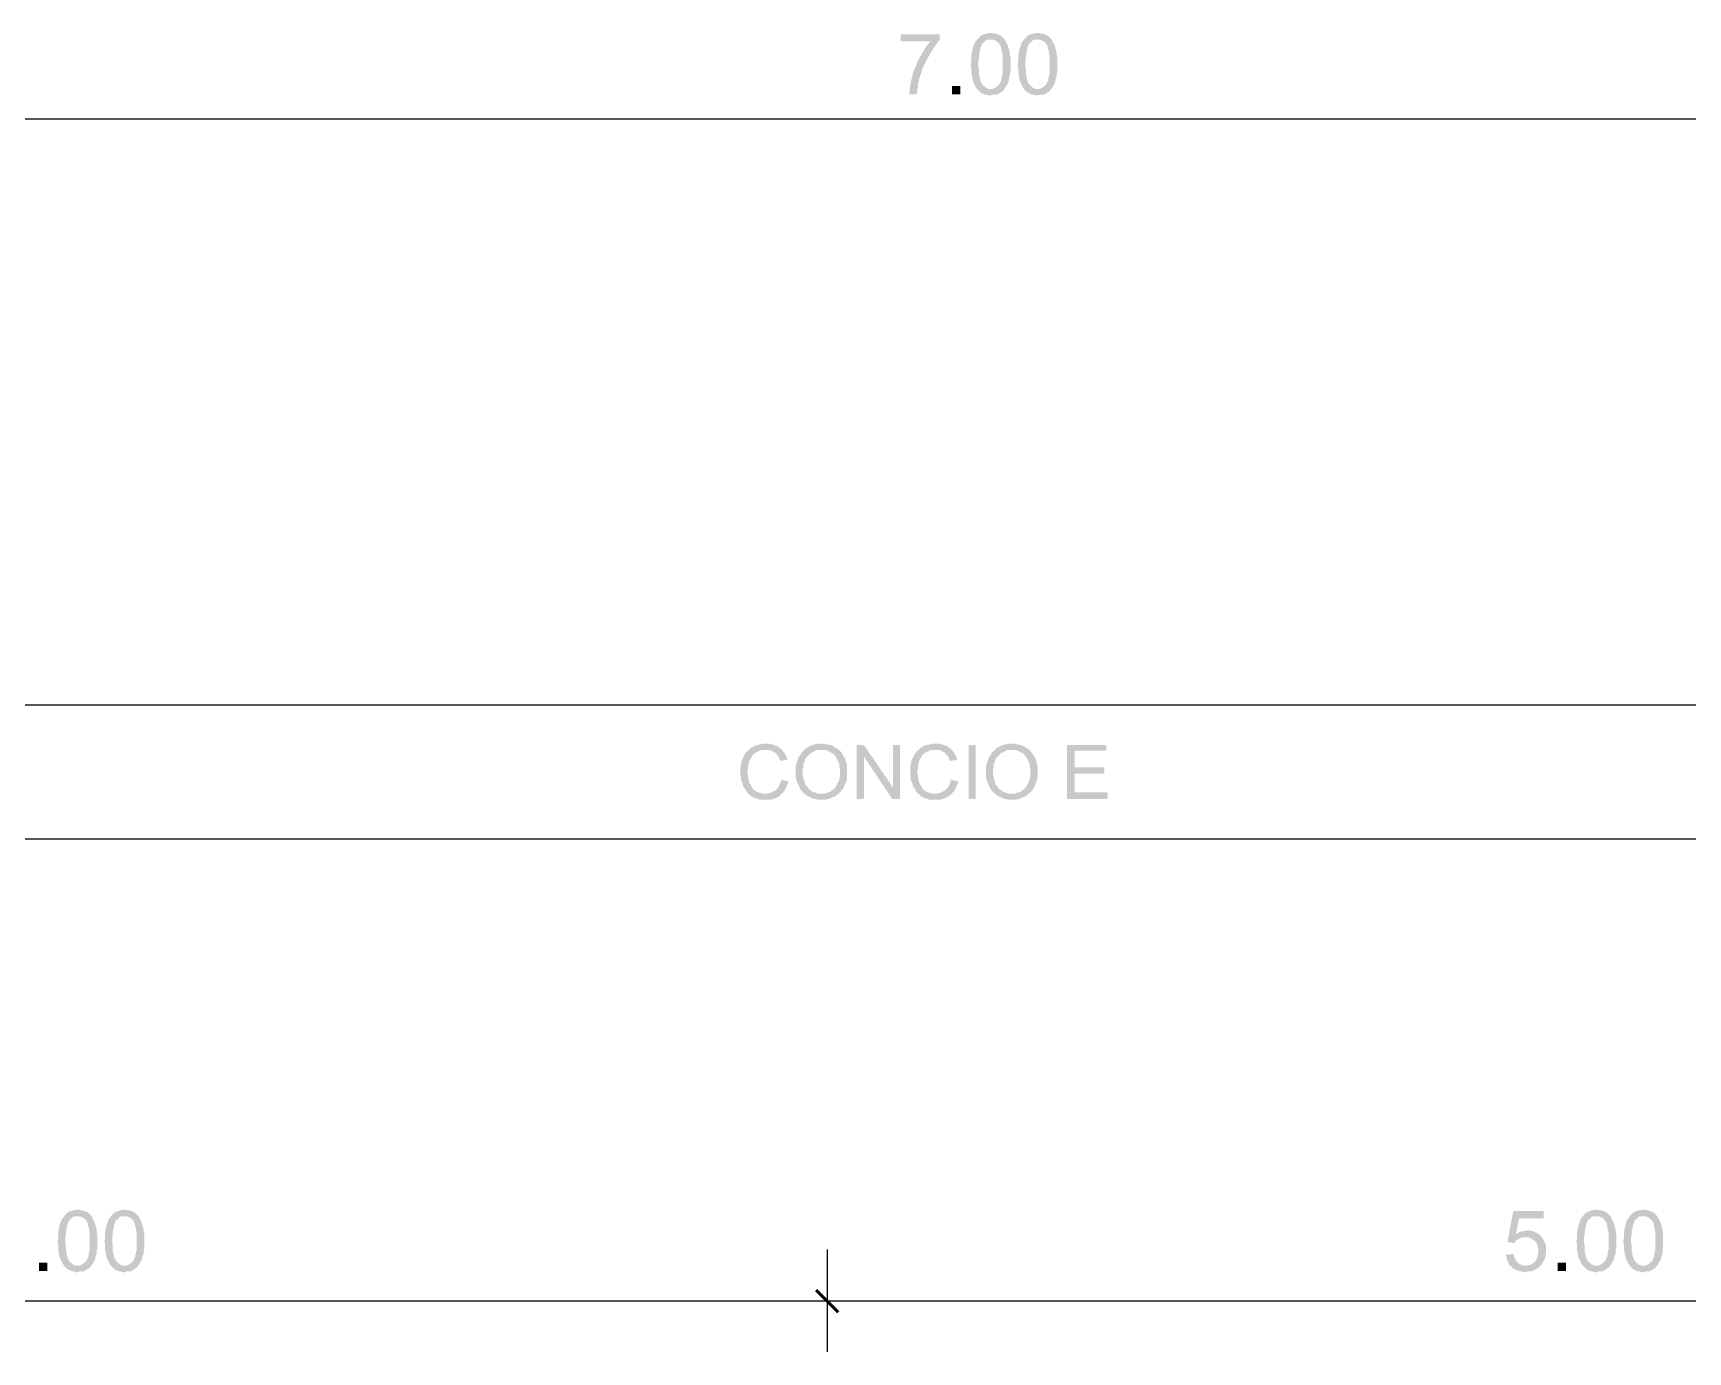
# Model space of a CAD drawing. Header units: millimetres. Extents: x 0.3 to 47.5, y 0.1 to 28.
# Drawn here: x 36.462 to 38.607, y 23.695 to 25.404 of the extents above; entities that cross this region are included whole.
import ezdxf

# ---------------------------------------------------------------- set-up
doc = ezdxf.new("R2010")
doc.units = ezdxf.units.MM
doc.layers.add('PDF _Geometria', color=7, linetype='Continuous')
doc.layers.add('PDF _Riempimenti solidi', color=7, linetype='Continuous')

msp = doc.modelspace()

# ---------------------------------------------------------------- hatches: boundary and pattern name
at = {"layer": 'PDF _Riempimenti solidi', "transparency": 33554559}
for points in [[(37.6375, 25.4024), (37.5867, 25.4024), (37.5867, 25.3932), (37.6258, 25.3932), (37.625, 25.3932), (37.6242, 25.3916), (37.6208, 25.3882), (37.62, 25.3866), (37.6183, 25.3849), (37.6175, 25.3824), (37.6167, 25.3807), (37.615, 25.3791), (37.6142, 25.3766), (37.6125, 25.3749), (37.6117, 25.3724), (37.6108, 25.3716), (37.61, 25.3699), (37.6092, 25.3682), (37.6083, 25.3657), (37.6075, 25.3641), (37.6067, 25.3616), (37.6058, 25.3599), (37.605, 25.3574), (37.6042, 25.3557), (37.6033, 25.3532), (37.6025, 25.3516), (37.6025, 25.3491), (37.6017, 25.3474), (37.6017, 25.3466), (37.6, 25.3416), (37.6, 25.3391), (37.5992, 25.3366), (37.5992, 25.3349), (37.5983, 25.3324), (37.5983, 25.3266), (37.5975, 25.3249), (37.6075, 25.3249), (37.6083, 25.3274), (37.6083, 25.3316), (37.6092, 25.3341), (37.6092, 25.3382), (37.61, 25.3407), (37.6108, 25.3424), (37.6108, 25.3449), (37.6117, 25.3466), (37.6117, 25.3474), (37.6125, 25.3499), (37.6133, 25.3516), (37.6142, 25.3541), (37.6142, 25.3557), (37.615, 25.3582), (37.6167, 25.3616), (37.6183, 25.3641), (37.6192, 25.3657), (37.62, 25.3682), (37.6208, 25.3699), (37.6217, 25.3716), (37.6233, 25.3741), (37.6242, 25.3757), (37.625, 25.3774), (37.6267, 25.3799), (37.6275, 25.3816), (37.6292, 25.3841), (37.63, 25.3857), (37.6317, 25.3874), (37.6325, 25.3891), (37.6342, 25.3907), (37.635, 25.3924), (37.6367, 25.3941), (37.6375, 25.3949)], [(37.6858, 25.3957), (37.685, 25.3941), (37.6833, 25.3924), (37.6825, 25.3907), (37.6817, 25.3882), (37.6808, 25.3866), (37.6808, 25.3857), (37.68, 25.3841), (37.68, 25.3824), (37.6792, 25.3799), (37.6792, 25.3782), (37.6783, 25.3757), (37.6783, 25.3666), (37.6775, 25.3641), (37.6775, 25.3624), (37.6783, 25.3599), (37.6783, 25.3516), (37.6792, 25.3499), (37.6792, 25.3474), (37.68, 25.3449), (37.68, 25.3432), (37.6808, 25.3416), (37.6817, 25.3391), (37.6825, 25.3374), (37.6833, 25.3357), (37.6842, 25.3341), (37.685, 25.3332), (37.6858, 25.3316), (37.6867, 25.3307), (37.7033, 25.3316), (37.7008, 25.3316), (37.6992, 25.3324), (37.6975, 25.3332), (37.6958, 25.3349), (37.6942, 25.3357), (37.6925, 25.3382), (37.6917, 25.3391), (37.6908, 25.3407), (37.69, 25.3424), (37.69, 25.3441), (37.6892, 25.3457), (37.6892, 25.3474), (37.6883, 25.3499), (37.6883, 25.3574), (37.6875, 25.3607), (37.6875, 25.3682), (37.6883, 25.3716), (37.6883, 25.3766), (37.6892, 25.3782), (37.6892, 25.3807), (37.69, 25.3824), (37.69, 25.3849), (37.6908, 25.3866), (37.6917, 25.3874), (37.6917, 25.3891), (37.6925, 25.3907), (37.6942, 25.3916), (37.6958, 25.3932), (37.6975, 25.3949), (37.6992, 25.3957), (37.7033, 25.3957)], [(37.7033, 25.4041), (37.7008, 25.4041), (37.6992, 25.4032), (37.6967, 25.4032), (37.695, 25.4024), (37.6925, 25.4016), (37.6908, 25.4007), (37.6892, 25.3991), (37.6875, 25.3974), (37.6858, 25.3957), (37.7067, 25.3957), (37.7083, 25.3949), (37.71, 25.3941), (37.7117, 25.3932), (37.715, 25.3899), (37.715, 25.3891), (37.7158, 25.3882), (37.7167, 25.3866), (37.7167, 25.3849), (37.7175, 25.3832), (37.7175, 25.3816), (37.7183, 25.3799), (37.7183, 25.3774), (37.7192, 25.3749), (37.7192, 25.3516), (37.7183, 25.3499), (37.7183, 25.3474), (37.7175, 25.3457), (37.7175, 25.3432), (37.7167, 25.3416), (37.7158, 25.3407), (37.7158, 25.3391), (37.715, 25.3382), (37.7142, 25.3374), (37.7125, 25.3357), (37.7108, 25.3341), (37.7092, 25.3332), (37.7075, 25.3324), (37.7058, 25.3316), (37.7033, 25.3316), (37.6867, 25.3307), (37.6883, 25.3291), (37.6892, 25.3282), (37.6908, 25.3266), (37.6933, 25.3257), (37.695, 25.3249), (37.6967, 25.3241), (37.6992, 25.3241), (37.7008, 25.3232), (37.7042, 25.3232), (37.7058, 25.3241), (37.7108, 25.3241), (37.7125, 25.3249), (37.7142, 25.3257), (37.7167, 25.3274), (37.7175, 25.3282), (37.7183, 25.3282), (37.72, 25.3299), (37.7208, 25.3316), (37.7225, 25.3332), (37.7233, 25.3349), (37.725, 25.3374), (37.7258, 25.3391), (37.7267, 25.3416), (37.7267, 25.3432), (37.7275, 25.3457), (37.7283, 25.3474), (37.7283, 25.3516), (37.7292, 25.3541), (37.7292, 25.3724), (37.7283, 25.3749), (37.7283, 25.3791), (37.7275, 25.3807), (37.7275, 25.3824), (37.7267, 25.3841), (37.7258, 25.3866), (37.7258, 25.3882), (37.7242, 25.3907), (37.7233, 25.3924), (37.7225, 25.3941), (37.7217, 25.3957), (37.72, 25.3974), (37.7183, 25.3991), (37.7167, 25.4007), (37.715, 25.4016), (37.7142, 25.4016), (37.7125, 25.4024), (37.71, 25.4032), (37.7083, 25.4032), (37.7058, 25.4041)], [(37.7467, 25.3957), (37.7458, 25.3941), (37.7442, 25.3924), (37.7433, 25.3907), (37.7425, 25.3882), (37.7417, 25.3866), (37.7417, 25.3857), (37.7408, 25.3841), (37.7408, 25.3824), (37.74, 25.3799), (37.74, 25.3782), (37.7392, 25.3757), (37.7392, 25.3666), (37.7383, 25.3641), (37.7383, 25.3624), (37.7392, 25.3599), (37.7392, 25.3516), (37.74, 25.3499), (37.74, 25.3474), (37.7408, 25.3449), (37.7408, 25.3432), (37.7417, 25.3416), (37.7425, 25.3391), (37.745, 25.3341), (37.7458, 25.3332), (37.7467, 25.3316), (37.7475, 25.3307), (37.7642, 25.3316), (37.7617, 25.3316), (37.76, 25.3324), (37.7583, 25.3332), (37.7567, 25.3349), (37.755, 25.3357), (37.7533, 25.3382), (37.7525, 25.3391), (37.7508, 25.3424), (37.7508, 25.3441), (37.75, 25.3457), (37.75, 25.3474), (37.7492, 25.3499), (37.7492, 25.3574), (37.7483, 25.3607), (37.7483, 25.3682), (37.7492, 25.3716), (37.7492, 25.3766), (37.75, 25.3782), (37.75, 25.3807), (37.7508, 25.3824), (37.7508, 25.3849), (37.7517, 25.3866), (37.7525, 25.3874), (37.7525, 25.3891), (37.7533, 25.3907), (37.755, 25.3916), (37.7567, 25.3932), (37.7583, 25.3949), (37.76, 25.3957), (37.7642, 25.3957)], [(37.7642, 25.4041), (37.7617, 25.4041), (37.76, 25.4032), (37.7575, 25.4032), (37.7558, 25.4024), (37.7533, 25.4016), (37.7517, 25.4007), (37.7467, 25.3957), (37.7675, 25.3957), (37.7692, 25.3949), (37.7725, 25.3932), (37.7742, 25.3916), (37.7758, 25.3899), (37.7758, 25.3891), (37.7767, 25.3882), (37.7775, 25.3866), (37.7775, 25.3849), (37.7783, 25.3832), (37.7783, 25.3816), (37.7792, 25.3799), (37.7792, 25.3774), (37.78, 25.3749), (37.78, 25.3516), (37.7792, 25.3499), (37.7792, 25.3474), (37.7783, 25.3457), (37.7783, 25.3432), (37.7775, 25.3416), (37.7767, 25.3407), (37.7767, 25.3391), (37.7758, 25.3382), (37.775, 25.3374), (37.7733, 25.3357), (37.7717, 25.3341), (37.7683, 25.3324), (37.7667, 25.3316), (37.7642, 25.3316), (37.7475, 25.3307), (37.7492, 25.3291), (37.75, 25.3282), (37.7517, 25.3266), (37.7542, 25.3257), (37.7558, 25.3249), (37.7575, 25.3241), (37.76, 25.3241), (37.7617, 25.3232), (37.765, 25.3232), (37.7667, 25.3241), (37.7717, 25.3241), (37.7733, 25.3249), (37.775, 25.3257), (37.7775, 25.3274), (37.7783, 25.3282), (37.7792, 25.3282), (37.7808, 25.3299), (37.7817, 25.3316), (37.7833, 25.3332), (37.7842, 25.3349), (37.7858, 25.3374), (37.7867, 25.3391), (37.7875, 25.3416), (37.7875, 25.3432), (37.7883, 25.3457), (37.7892, 25.3474), (37.7892, 25.3516), (37.79, 25.3541), (37.79, 25.3724), (37.7892, 25.3749), (37.7892, 25.3791), (37.7883, 25.3807), (37.7883, 25.3824), (37.7875, 25.3841), (37.7867, 25.3866), (37.7867, 25.3882), (37.785, 25.3907), (37.7842, 25.3924), (37.7833, 25.3941), (37.7825, 25.3957), (37.7775, 25.4007), (37.7758, 25.4016), (37.775, 25.4016), (37.7733, 25.4024), (37.7708, 25.4032), (37.7692, 25.4032), (37.7667, 25.4041)], [(37.4125, 24.4832), (37.4083, 24.4832), (37.4058, 24.4824), (37.4042, 24.4824), (37.4025, 24.4816), (37.4008, 24.4816), (37.3983, 24.4807), (37.3933, 24.4782), (37.3917, 24.4766), (37.3908, 24.4757), (37.3892, 24.4741), (37.3875, 24.4732), (37.3867, 24.4716), (37.385, 24.4699), (37.3842, 24.4682), (37.3833, 24.4666), (37.3825, 24.4649), (37.3817, 24.4632), (37.3808, 24.4607), (37.3808, 24.4591), (37.38, 24.4574), (37.38, 24.4557), (37.3792, 24.4532), (37.3792, 24.4416), (37.38, 24.4399), (37.38, 24.4357), (37.3808, 24.4341), (37.3817, 24.4324), (37.3825, 24.4299), (37.3825, 24.4282), (37.3833, 24.4266), (37.385, 24.4249), (37.3858, 24.4232), (37.3867, 24.4216), (37.3883, 24.4199), (37.3892, 24.4182), (37.3908, 24.4174), (37.4117, 24.4182), (37.4083, 24.4182), (37.4067, 24.4191), (37.405, 24.4191), (37.4033, 24.4199), (37.4008, 24.4207), (37.3992, 24.4216), (37.3983, 24.4224), (37.3967, 24.4232), (37.395, 24.4249), (37.3942, 24.4266), (37.3933, 24.4282), (37.3917, 24.4316), (37.3908, 24.4316), (37.3908, 24.4332), (37.39, 24.4357), (37.39, 24.4374), (37.3892, 24.4391), (37.3892, 24.4432), (37.3883, 24.4449), (37.3883, 24.4491), (37.3892, 24.4516), (37.3892, 24.4549), (37.39, 24.4574), (37.39, 24.4591), (37.3908, 24.4607), (37.3917, 24.4624), (37.3942, 24.4674), (37.3958, 24.4691), (37.3967, 24.4699), (37.3983, 24.4716), (37.3992, 24.4716), (37.4008, 24.4724), (37.4025, 24.4732), (37.4042, 24.4741), (37.4058, 24.4749), (37.4125, 24.4749), (37.4325, 24.4757), (37.4317, 24.4766), (37.43, 24.4774), (37.4292, 24.4782), (37.4275, 24.4799), (37.4258, 24.4807), (37.4242, 24.4807), (37.4225, 24.4816), (37.42, 24.4824), (37.4183, 24.4824), (37.4167, 24.4832), (37.4142, 24.4832)], [(37.4325, 24.4757), (37.4125, 24.4749), (37.4167, 24.4749), (37.4192, 24.4741), (37.4225, 24.4724), (37.4242, 24.4716), (37.425, 24.4707), (37.4258, 24.4691), (37.4275, 24.4682), (37.4283, 24.4666), (37.4292, 24.4649), (37.43, 24.4624), (37.4308, 24.4607), (37.44, 24.4624), (37.44, 24.4641), (37.4367, 24.4707), (37.435, 24.4724), (37.4342, 24.4741)], [(37.4625, 24.4757), (37.4583, 24.4716), (37.4575, 24.4699), (37.4567, 24.4682), (37.455, 24.4666), (37.4542, 24.4657), (37.4542, 24.4641), (37.4533, 24.4616), (37.4525, 24.4599), (37.4517, 24.4582), (37.4517, 24.4566), (37.4508, 24.4541), (37.4508, 24.4391), (37.4517, 24.4374), (37.4517, 24.4357), (37.4525, 24.4341), (37.4533, 24.4316), (37.4542, 24.4299), (37.455, 24.4282), (37.4558, 24.4266), (37.4567, 24.4249), (37.4575, 24.4232), (37.4592, 24.4216), (37.46, 24.4199), (37.4617, 24.4191), (37.4633, 24.4174), (37.465, 24.4166), (37.4667, 24.4149), (37.4675, 24.4149), (37.4742, 24.4116), (37.4767, 24.4116), (37.4783, 24.4107), (37.49, 24.4107), (37.4925, 24.4116), (37.4942, 24.4116), (37.4958, 24.4124), (37.4975, 24.4132), (37.5, 24.4141), (37.5017, 24.4149), (37.5033, 24.4157), (37.505, 24.4174), (37.5067, 24.4182), (37.48, 24.4182), (37.4767, 24.4199), (37.475, 24.4199), (37.4733, 24.4207), (37.4717, 24.4216), (37.47, 24.4232), (37.4683, 24.4241), (37.4667, 24.4257), (37.4658, 24.4274), (37.4642, 24.4291), (37.4633, 24.4307), (37.4625, 24.4316), (37.4625, 24.4341), (37.4617, 24.4357), (37.4608, 24.4374), (37.4608, 24.4391), (37.46, 24.4416), (37.46, 24.4499), (37.4608, 24.4524), (37.4608, 24.4566), (37.4617, 24.4582), (37.4625, 24.4599), (37.4625, 24.4616), (37.4633, 24.4632), (37.4642, 24.4649), (37.465, 24.4657), (37.4667, 24.4674), (37.4675, 24.4682), (37.4683, 24.4691), (37.47, 24.4707), (37.4733, 24.4724), (37.475, 24.4732), (37.4767, 24.4741), (37.4783, 24.4749), (37.4842, 24.4749)], [(37.4842, 24.4832), (37.48, 24.4832), (37.4783, 24.4824), (37.4758, 24.4824), (37.4742, 24.4816), (37.4725, 24.4816), (37.4692, 24.4799), (37.4675, 24.4791), (37.4658, 24.4782), (37.4642, 24.4774), (37.4625, 24.4757), (37.4842, 24.4749), (37.49, 24.4749), (37.4917, 24.4741), (37.495, 24.4724), (37.4967, 24.4716), (37.4983, 24.4707), (37.5, 24.4699), (37.5008, 24.4682), (37.5025, 24.4666), (37.5033, 24.4649), (37.5042, 24.4632), (37.5058, 24.4616), (37.5058, 24.4599), (37.5067, 24.4582), (37.5075, 24.4566), (37.5075, 24.4532), (37.5083, 24.4507), (37.5083, 24.4407), (37.5075, 24.4391), (37.5075, 24.4366), (37.5067, 24.4349), (37.5058, 24.4332), (37.5033, 24.4282), (37.5025, 24.4274), (37.5017, 24.4257), (37.5, 24.4241), (37.4983, 24.4232), (37.4967, 24.4216), (37.495, 24.4207), (37.4933, 24.4199), (37.4917, 24.4199), (37.49, 24.4191), (37.4883, 24.4182), (37.4842, 24.4182), (37.5067, 24.4182), (37.5075, 24.4199), (37.5092, 24.4207), (37.51, 24.4224), (37.5117, 24.4241), (37.5125, 24.4257), (37.5133, 24.4274), (37.5142, 24.4291), (37.515, 24.4316), (37.5158, 24.4332), (37.5167, 24.4349), (37.5167, 24.4366), (37.5175, 24.4382), (37.5175, 24.4549), (37.5167, 24.4566), (37.5167, 24.4582), (37.5158, 24.4607), (37.515, 24.4624), (37.515, 24.4641), (37.5142, 24.4657), (37.5133, 24.4657), (37.5125, 24.4674), (37.5108, 24.4707), (37.5092, 24.4724), (37.5083, 24.4741), (37.5067, 24.4749), (37.505, 24.4766), (37.5017, 24.4782), (37.5008, 24.4791), (37.4992, 24.4799), (37.4975, 24.4807), (37.4958, 24.4816), (37.4942, 24.4816), (37.4925, 24.4824), (37.49, 24.4824), (37.4883, 24.4832), (37.4867, 24.4832)], [(37.5392, 24.4816), (37.53, 24.4816), (37.53, 24.4116), (37.5392, 24.4116), (37.5392, 24.4666)], [(37.5858, 24.4816), (37.5767, 24.4816), (37.5767, 24.4266), (37.5758, 24.4116), (37.5858, 24.4116)], [(37.6325, 24.4832), (37.6283, 24.4832), (37.6258, 24.4824), (37.6242, 24.4824), (37.6225, 24.4816), (37.6208, 24.4816), (37.6183, 24.4807), (37.6167, 24.4799), (37.6133, 24.4782), (37.6117, 24.4766), (37.6108, 24.4757), (37.6092, 24.4741), (37.6075, 24.4732), (37.6067, 24.4716), (37.605, 24.4699), (37.6042, 24.4682), (37.6033, 24.4666), (37.6025, 24.4649), (37.6017, 24.4632), (37.6008, 24.4607), (37.6008, 24.4591), (37.6, 24.4574), (37.6, 24.4557), (37.5992, 24.4532), (37.5992, 24.4416), (37.6, 24.4399), (37.6, 24.4357), (37.6017, 24.4324), (37.6025, 24.4299), (37.6025, 24.4282), (37.6033, 24.4266), (37.605, 24.4249), (37.6058, 24.4232), (37.6067, 24.4216), (37.6083, 24.4199), (37.6092, 24.4182), (37.6108, 24.4174), (37.6317, 24.4182), (37.6283, 24.4182), (37.6267, 24.4191), (37.625, 24.4191), (37.6233, 24.4199), (37.6208, 24.4207), (37.6192, 24.4216), (37.6183, 24.4224), (37.6167, 24.4232), (37.615, 24.4249), (37.6142, 24.4266), (37.6133, 24.4282), (37.6117, 24.4316), (37.6108, 24.4316), (37.6108, 24.4332), (37.61, 24.4357), (37.61, 24.4374), (37.6092, 24.4391), (37.6092, 24.4432), (37.6083, 24.4449), (37.6083, 24.4491), (37.6092, 24.4516), (37.6092, 24.4549), (37.61, 24.4574), (37.61, 24.4591), (37.6108, 24.4607), (37.6133, 24.4657), (37.6142, 24.4674), (37.6158, 24.4691), (37.6183, 24.4716), (37.6192, 24.4716), (37.6208, 24.4724), (37.6242, 24.4741), (37.6258, 24.4749), (37.6325, 24.4749), (37.6525, 24.4757), (37.6517, 24.4766), (37.65, 24.4774), (37.6492, 24.4782), (37.6475, 24.4799), (37.6458, 24.4807), (37.6442, 24.4807), (37.6425, 24.4816), (37.64, 24.4824), (37.6383, 24.4824), (37.6367, 24.4832), (37.6342, 24.4832)], [(37.6525, 24.4757), (37.6325, 24.4749), (37.6367, 24.4749), (37.6392, 24.4741), (37.6408, 24.4732), (37.6425, 24.4724), (37.6442, 24.4716), (37.645, 24.4707), (37.6458, 24.4691), (37.6475, 24.4682), (37.6483, 24.4666), (37.6492, 24.4649), (37.65, 24.4624), (37.6508, 24.4607), (37.66, 24.4624), (37.66, 24.4641), (37.6592, 24.4657), (37.6583, 24.4674), (37.6567, 24.4707), (37.655, 24.4724), (37.6542, 24.4741)], [(37.7092, 24.4757), (37.705, 24.4716), (37.7042, 24.4699), (37.7033, 24.4682), (37.7017, 24.4666), (37.7008, 24.4657), (37.7008, 24.4641), (37.7, 24.4616), (37.6992, 24.4599), (37.6983, 24.4582), (37.6983, 24.4566), (37.6975, 24.4541), (37.6975, 24.4391), (37.6983, 24.4374), (37.6983, 24.4357), (37.6992, 24.4341), (37.7, 24.4316), (37.7008, 24.4299), (37.7017, 24.4282), (37.7025, 24.4266), (37.7033, 24.4249), (37.7042, 24.4232), (37.7058, 24.4216), (37.7067, 24.4199), (37.7083, 24.4191), (37.71, 24.4174), (37.7117, 24.4166), (37.7133, 24.4149), (37.7142, 24.4149), (37.7208, 24.4116), (37.7233, 24.4116), (37.725, 24.4107), (37.7367, 24.4107), (37.7392, 24.4116), (37.7408, 24.4116), (37.7425, 24.4124), (37.7442, 24.4132), (37.7467, 24.4141), (37.7483, 24.4149), (37.75, 24.4157), (37.7517, 24.4174), (37.7533, 24.4182), (37.7267, 24.4182), (37.7233, 24.4199), (37.7217, 24.4199), (37.72, 24.4207), (37.7183, 24.4216), (37.7167, 24.4232), (37.715, 24.4241), (37.7133, 24.4257), (37.7125, 24.4274), (37.7108, 24.4291), (37.71, 24.4307), (37.7092, 24.4316), (37.7092, 24.4341), (37.7075, 24.4374), (37.7075, 24.4391), (37.7067, 24.4416), (37.7067, 24.4499), (37.7075, 24.4524), (37.7075, 24.4566), (37.7083, 24.4582), (37.7092, 24.4599), (37.7092, 24.4616), (37.71, 24.4632), (37.7108, 24.4649), (37.7117, 24.4657), (37.7133, 24.4674), (37.7142, 24.4682), (37.715, 24.4691), (37.7167, 24.4707), (37.72, 24.4724), (37.7217, 24.4732), (37.7233, 24.4741), (37.725, 24.4749), (37.7308, 24.4749)], [(37.7308, 24.4832), (37.7267, 24.4832), (37.725, 24.4824), (37.7225, 24.4824), (37.7208, 24.4816), (37.7192, 24.4816), (37.7158, 24.4799), (37.7142, 24.4791), (37.7125, 24.4782), (37.7108, 24.4774), (37.7092, 24.4757), (37.7308, 24.4749), (37.7367, 24.4749), (37.7383, 24.4741), (37.7417, 24.4724), (37.7433, 24.4716), (37.745, 24.4707), (37.7467, 24.4699), (37.7475, 24.4682), (37.7492, 24.4666), (37.75, 24.4649), (37.7508, 24.4632), (37.7525, 24.4616), (37.7525, 24.4599), (37.7533, 24.4582), (37.7542, 24.4566), (37.7542, 24.4532), (37.755, 24.4507), (37.755, 24.4407), (37.7542, 24.4391), (37.7542, 24.4366), (37.7533, 24.4349), (37.7525, 24.4332), (37.75, 24.4282), (37.7492, 24.4274), (37.7483, 24.4257), (37.7467, 24.4241), (37.745, 24.4232), (37.7433, 24.4216), (37.7417, 24.4207), (37.74, 24.4199), (37.7383, 24.4199), (37.7367, 24.4191), (37.735, 24.4182), (37.7308, 24.4182), (37.7533, 24.4182), (37.7542, 24.4199), (37.7558, 24.4207), (37.7567, 24.4224), (37.7583, 24.4241), (37.7592, 24.4257), (37.76, 24.4274), (37.7608, 24.4291), (37.7617, 24.4316), (37.7625, 24.4332), (37.7633, 24.4349), (37.7633, 24.4366), (37.7642, 24.4382), (37.7642, 24.4549), (37.7633, 24.4566), (37.7633, 24.4582), (37.7625, 24.4607), (37.7617, 24.4624), (37.7617, 24.4641), (37.7608, 24.4657), (37.76, 24.4657), (37.7592, 24.4674), (37.7575, 24.4707), (37.7558, 24.4724), (37.755, 24.4741), (37.7533, 24.4749), (37.7517, 24.4766), (37.7483, 24.4782), (37.7475, 24.4791), (37.7458, 24.4799), (37.7442, 24.4807), (37.7425, 24.4816), (37.7408, 24.4816), (37.7392, 24.4824), (37.7367, 24.4824), (37.735, 24.4832), (37.7333, 24.4832)], [(37.8533, 24.4816), (37.8025, 24.4816), (37.8025, 24.4116), (37.855, 24.4116), (37.855, 24.4199), (37.8125, 24.4199), (37.8125, 24.4441), (37.8508, 24.4441), (37.8508, 24.4524), (37.8125, 24.4524), (37.8125, 24.4741), (37.8533, 24.4741)], [(37.4317, 24.4366), (37.4317, 24.4341), (37.4308, 24.4324), (37.43, 24.4299), (37.4292, 24.4282), (37.4283, 24.4266), (37.4275, 24.4257), (37.4258, 24.4241), (37.425, 24.4232), (37.4242, 24.4224), (37.4208, 24.4207), (37.4192, 24.4199), (37.4175, 24.4191), (37.4158, 24.4191), (37.4133, 24.4182), (37.4117, 24.4182), (37.3908, 24.4174), (37.3925, 24.4157), (37.3933, 24.4149), (37.3967, 24.4132), (37.3983, 24.4124), (37.4, 24.4124), (37.4033, 24.4107), (37.4192, 24.4107), (37.4208, 24.4116), (37.4225, 24.4116), (37.4242, 24.4124), (37.4258, 24.4132), (37.4275, 24.4141), (37.4292, 24.4149), (37.4308, 24.4166), (37.4317, 24.4174), (37.4333, 24.4182), (37.4342, 24.4199), (37.4358, 24.4216), (37.4367, 24.4224), (37.4383, 24.4257), (37.4392, 24.4282), (37.44, 24.4299), (37.4408, 24.4316), (37.4417, 24.4341)], [(37.6517, 24.4366), (37.6517, 24.4341), (37.6508, 24.4324), (37.65, 24.4299), (37.6492, 24.4282), (37.6483, 24.4266), (37.6475, 24.4257), (37.6458, 24.4241), (37.645, 24.4232), (37.6442, 24.4224), (37.6425, 24.4216), (37.6408, 24.4207), (37.6375, 24.4191), (37.6358, 24.4191), (37.6333, 24.4182), (37.6317, 24.4182), (37.6108, 24.4174), (37.6125, 24.4157), (37.6133, 24.4149), (37.6183, 24.4124), (37.62, 24.4124), (37.6217, 24.4116), (37.6233, 24.4107), (37.6392, 24.4107), (37.6408, 24.4116), (37.6425, 24.4116), (37.6492, 24.4149), (37.6508, 24.4166), (37.6517, 24.4174), (37.6533, 24.4182), (37.6542, 24.4199), (37.6558, 24.4216), (37.6567, 24.4224), (37.6583, 24.4257), (37.6592, 24.4282), (37.6608, 24.4316), (37.6617, 24.4341)], [(36.5025, 23.8707), (36.5017, 23.8691), (36.5, 23.8674), (36.4992, 23.8657), (36.4983, 23.8632), (36.4975, 23.8616), (36.4975, 23.8607), (36.4967, 23.8591), (36.4967, 23.8574), (36.4958, 23.8549), (36.4958, 23.8532), (36.495, 23.8507), (36.495, 23.8416), (36.4942, 23.8391), (36.4942, 23.8374), (36.495, 23.8349), (36.495, 23.8266), (36.4958, 23.8249), (36.4958, 23.8224), (36.4967, 23.8199), (36.4967, 23.8182), (36.4975, 23.8166), (36.4983, 23.8141), (36.4992, 23.8124), (36.5008, 23.8091), (36.5017, 23.8082), (36.5025, 23.8066), (36.5033, 23.8057), (36.52, 23.8066), (36.5175, 23.8066), (36.5142, 23.8082), (36.5125, 23.8099), (36.5108, 23.8107), (36.5092, 23.8132), (36.5083, 23.8141), (36.5075, 23.8157), (36.5067, 23.8174), (36.5067, 23.8191), (36.5058, 23.8207), (36.5058, 23.8224), (36.505, 23.8249), (36.505, 23.8324), (36.5042, 23.8357), (36.5042, 23.8432), (36.505, 23.8466), (36.505, 23.8516), (36.5058, 23.8532), (36.5058, 23.8557), (36.5067, 23.8574), (36.5067, 23.8599), (36.5075, 23.8616), (36.5083, 23.8624), (36.5083, 23.8641), (36.5092, 23.8657), (36.5108, 23.8666), (36.5125, 23.8682), (36.5142, 23.8699), (36.5158, 23.8707), (36.52, 23.8707)], [(36.52, 23.8791), (36.5175, 23.8791), (36.5158, 23.8782), (36.5133, 23.8782), (36.5117, 23.8774), (36.5092, 23.8766), (36.5075, 23.8757), (36.5058, 23.8741), (36.5025, 23.8707), (36.5233, 23.8707), (36.525, 23.8699), (36.5283, 23.8682), (36.53, 23.8666), (36.5317, 23.8649), (36.5317, 23.8641), (36.5325, 23.8632), (36.5333, 23.8616), (36.5333, 23.8599), (36.5342, 23.8582), (36.5342, 23.8566), (36.535, 23.8549), (36.535, 23.8524), (36.5358, 23.8499), (36.5358, 23.8266), (36.535, 23.8249), (36.535, 23.8224), (36.5342, 23.8207), (36.5342, 23.8182), (36.5333, 23.8166), (36.5325, 23.8157), (36.5325, 23.8141), (36.5317, 23.8132), (36.5308, 23.8124), (36.5292, 23.8107), (36.5275, 23.8091), (36.5225, 23.8066), (36.52, 23.8066), (36.5033, 23.8057), (36.505, 23.8041), (36.5058, 23.8032), (36.5075, 23.8016), (36.51, 23.8007), (36.5117, 23.7999), (36.5133, 23.7991), (36.5158, 23.7991), (36.5175, 23.7982), (36.5208, 23.7982), (36.5225, 23.7991), (36.5275, 23.7991), (36.5308, 23.8007), (36.5333, 23.8024), (36.5342, 23.8032), (36.535, 23.8032), (36.5367, 23.8049), (36.5375, 23.8066), (36.5392, 23.8082), (36.54, 23.8099), (36.5417, 23.8124), (36.5425, 23.8141), (36.5433, 23.8166), (36.5433, 23.8182), (36.5442, 23.8207), (36.545, 23.8224), (36.545, 23.8266), (36.5458, 23.8291), (36.5458, 23.8474), (36.545, 23.8499), (36.545, 23.8541), (36.5442, 23.8557), (36.5442, 23.8574), (36.5433, 23.8591), (36.5425, 23.8616), (36.5425, 23.8632), (36.5408, 23.8657), (36.54, 23.8674), (36.5383, 23.8707), (36.5367, 23.8724), (36.535, 23.8741), (36.5333, 23.8757), (36.5317, 23.8766), (36.5308, 23.8766), (36.5292, 23.8774), (36.5267, 23.8782), (36.525, 23.8782), (36.5225, 23.8791)], [(36.5633, 23.8707), (36.5625, 23.8691), (36.5608, 23.8674), (36.56, 23.8657), (36.5592, 23.8632), (36.5583, 23.8616), (36.5583, 23.8607), (36.5575, 23.8591), (36.5575, 23.8574), (36.5567, 23.8549), (36.5567, 23.8532), (36.5558, 23.8507), (36.5558, 23.8416), (36.555, 23.8391), (36.555, 23.8374), (36.5558, 23.8349), (36.5558, 23.8266), (36.5567, 23.8249), (36.5567, 23.8224), (36.5575, 23.8199), (36.5575, 23.8182), (36.5583, 23.8166), (36.5592, 23.8141), (36.5608, 23.8107), (36.5617, 23.8091), (36.5625, 23.8082), (36.5633, 23.8066), (36.5642, 23.8057), (36.5808, 23.8066), (36.5783, 23.8066), (36.5767, 23.8074), (36.575, 23.8082), (36.5733, 23.8099), (36.5717, 23.8107), (36.57, 23.8132), (36.5692, 23.8141), (36.5683, 23.8157), (36.5675, 23.8174), (36.5675, 23.8191), (36.5667, 23.8207), (36.5667, 23.8224), (36.5658, 23.8249), (36.5658, 23.8324), (36.565, 23.8357), (36.565, 23.8432), (36.5658, 23.8466), (36.5658, 23.8516), (36.5667, 23.8532), (36.5667, 23.8557), (36.5675, 23.8574), (36.5675, 23.8599), (36.5683, 23.8616), (36.5692, 23.8624), (36.5692, 23.8641), (36.57, 23.8657), (36.5717, 23.8666), (36.5733, 23.8682), (36.575, 23.8699), (36.5767, 23.8707), (36.5808, 23.8707)], [(36.5808, 23.8791), (36.5783, 23.8791), (36.5767, 23.8782), (36.5742, 23.8782), (36.5725, 23.8774), (36.57, 23.8766), (36.5683, 23.8757), (36.565, 23.8724), (36.5633, 23.8707), (36.5842, 23.8707), (36.5875, 23.8691), (36.5892, 23.8682), (36.5925, 23.8649), (36.5925, 23.8641), (36.5933, 23.8632), (36.5942, 23.8616), (36.5942, 23.8599), (36.595, 23.8582), (36.595, 23.8566), (36.5958, 23.8549), (36.5958, 23.8524), (36.5967, 23.8499), (36.5967, 23.8266), (36.5958, 23.8249), (36.5958, 23.8224), (36.595, 23.8207), (36.595, 23.8182), (36.5942, 23.8166), (36.5933, 23.8157), (36.5933, 23.8141), (36.5925, 23.8132), (36.5917, 23.8124), (36.59, 23.8107), (36.5883, 23.8091), (36.5867, 23.8082), (36.585, 23.8074), (36.5833, 23.8066), (36.5808, 23.8066), (36.5642, 23.8057), (36.5658, 23.8041), (36.5667, 23.8032), (36.5683, 23.8016), (36.5708, 23.8007), (36.5742, 23.7991), (36.5767, 23.7991), (36.5783, 23.7982), (36.5817, 23.7982), (36.5833, 23.7991), (36.5883, 23.7991), (36.59, 23.7999), (36.5917, 23.8007), (36.5942, 23.8024), (36.595, 23.8032), (36.5958, 23.8032), (36.5975, 23.8049), (36.5983, 23.8066), (36.6, 23.8082), (36.6008, 23.8099), (36.6025, 23.8124), (36.6033, 23.8141), (36.6042, 23.8166), (36.6042, 23.8182), (36.605, 23.8207), (36.6058, 23.8224), (36.6058, 23.8266), (36.6067, 23.8291), (36.6067, 23.8474), (36.6058, 23.8499), (36.6058, 23.8541), (36.605, 23.8557), (36.605, 23.8574), (36.6042, 23.8591), (36.6033, 23.8616), (36.6033, 23.8632), (36.6017, 23.8657), (36.6, 23.8691), (36.5992, 23.8707), (36.5975, 23.8724), (36.5958, 23.8741), (36.5942, 23.8757), (36.5925, 23.8766), (36.5917, 23.8766), (36.59, 23.8774), (36.5875, 23.8782), (36.5858, 23.8782), (36.5833, 23.8791)], [(38.42, 23.8774), (38.3808, 23.8774), (38.3733, 23.8374), (38.3817, 23.8357), (38.3833, 23.8374), (38.3842, 23.8391), (38.3858, 23.8399), (38.3883, 23.8416), (38.39, 23.8424), (38.3917, 23.8432), (38.3967, 23.8432), (38.4167, 23.8449), (38.415, 23.8466), (38.3842, 23.8474), (38.3883, 23.8682), (38.42, 23.8682)], [(38.4708, 23.8707), (38.47, 23.8691), (38.4683, 23.8674), (38.4675, 23.8657), (38.4667, 23.8632), (38.4658, 23.8616), (38.4658, 23.8607), (38.465, 23.8591), (38.465, 23.8574), (38.4642, 23.8549), (38.4642, 23.8532), (38.4633, 23.8507), (38.4633, 23.8416), (38.4625, 23.8391), (38.4625, 23.8374), (38.4633, 23.8349), (38.4633, 23.8266), (38.4642, 23.8249), (38.4642, 23.8224), (38.465, 23.8199), (38.465, 23.8182), (38.4658, 23.8166), (38.4667, 23.8141), (38.4675, 23.8124), (38.4683, 23.8107), (38.4692, 23.8091), (38.47, 23.8082), (38.4708, 23.8066), (38.4717, 23.8057), (38.4883, 23.8066), (38.4858, 23.8066), (38.4825, 23.8082), (38.4808, 23.8099), (38.4792, 23.8107), (38.4775, 23.8132), (38.4767, 23.8141), (38.4758, 23.8157), (38.475, 23.8174), (38.475, 23.8191), (38.4742, 23.8207), (38.4742, 23.8224), (38.4733, 23.8249), (38.4733, 23.8324), (38.4725, 23.8357), (38.4725, 23.8432), (38.4733, 23.8466), (38.4733, 23.8516), (38.4742, 23.8532), (38.4742, 23.8557), (38.475, 23.8574), (38.475, 23.8599), (38.4758, 23.8616), (38.4767, 23.8624), (38.4767, 23.8641), (38.4775, 23.8657), (38.4792, 23.8666), (38.4808, 23.8682), (38.4825, 23.8699), (38.4842, 23.8707), (38.4883, 23.8707)], [(38.4883, 23.8791), (38.4858, 23.8791), (38.4842, 23.8782), (38.4817, 23.8782), (38.48, 23.8774), (38.4775, 23.8766), (38.4758, 23.8757), (38.4742, 23.8741), (38.4725, 23.8724), (38.4708, 23.8707), (38.4917, 23.8707), (38.4933, 23.8699), (38.495, 23.8691), (38.4967, 23.8682), (38.4983, 23.8666), (38.5, 23.8649), (38.5, 23.8641), (38.5008, 23.8632), (38.5017, 23.8616), (38.5017, 23.8599), (38.5025, 23.8582), (38.5025, 23.8566), (38.5033, 23.8549), (38.5033, 23.8524), (38.5042, 23.8499), (38.5042, 23.8266), (38.5033, 23.8249), (38.5033, 23.8224), (38.5025, 23.8207), (38.5025, 23.8182), (38.5017, 23.8166), (38.5008, 23.8157), (38.5008, 23.8141), (38.5, 23.8132), (38.4992, 23.8124), (38.4975, 23.8107), (38.4958, 23.8091), (38.4908, 23.8066), (38.4883, 23.8066), (38.4717, 23.8057), (38.4733, 23.8041), (38.4742, 23.8032), (38.4758, 23.8016), (38.4783, 23.8007), (38.48, 23.7999), (38.4817, 23.7991), (38.4842, 23.7991), (38.4858, 23.7982), (38.4892, 23.7982), (38.4908, 23.7991), (38.4958, 23.7991), (38.4992, 23.8007), (38.5017, 23.8024), (38.5025, 23.8032), (38.5033, 23.8032), (38.505, 23.8049), (38.5058, 23.8066), (38.5075, 23.8082), (38.5083, 23.8099), (38.51, 23.8124), (38.5108, 23.8141), (38.5117, 23.8166), (38.5117, 23.8182), (38.5125, 23.8207), (38.5133, 23.8224), (38.5133, 23.8266), (38.5142, 23.8291), (38.5142, 23.8474), (38.5133, 23.8499), (38.5133, 23.8541), (38.5125, 23.8557), (38.5125, 23.8574), (38.5117, 23.8591), (38.5108, 23.8616), (38.5108, 23.8632), (38.5092, 23.8657), (38.5067, 23.8707), (38.505, 23.8724), (38.5033, 23.8741), (38.5017, 23.8757), (38.5, 23.8766), (38.4992, 23.8766), (38.4975, 23.8774), (38.495, 23.8782), (38.4933, 23.8782), (38.4908, 23.8791)], [(38.5317, 23.8707), (38.5308, 23.8691), (38.5292, 23.8674), (38.5283, 23.8657), (38.5275, 23.8632), (38.5267, 23.8616), (38.5267, 23.8607), (38.5258, 23.8591), (38.5258, 23.8574), (38.525, 23.8549), (38.525, 23.8532), (38.5242, 23.8507), (38.5242, 23.8416), (38.5233, 23.8391), (38.5233, 23.8374), (38.5242, 23.8349), (38.5242, 23.8266), (38.525, 23.8249), (38.525, 23.8224), (38.5258, 23.8199), (38.5258, 23.8182), (38.5267, 23.8166), (38.5275, 23.8141), (38.53, 23.8091), (38.5308, 23.8082), (38.5317, 23.8066), (38.5325, 23.8057), (38.5492, 23.8066), (38.5467, 23.8066), (38.545, 23.8074), (38.5433, 23.8082), (38.5417, 23.8099), (38.54, 23.8107), (38.5383, 23.8132), (38.5375, 23.8141), (38.5367, 23.8157), (38.5358, 23.8174), (38.5358, 23.8191), (38.535, 23.8207), (38.535, 23.8224), (38.5342, 23.8249), (38.5342, 23.8324), (38.5333, 23.8357), (38.5333, 23.8432), (38.5342, 23.8466), (38.5342, 23.8516), (38.535, 23.8532), (38.535, 23.8557), (38.5358, 23.8574), (38.5358, 23.8599), (38.5367, 23.8616), (38.5375, 23.8624), (38.5375, 23.8641), (38.5383, 23.8657), (38.54, 23.8666), (38.5417, 23.8682), (38.5433, 23.8699), (38.545, 23.8707), (38.5492, 23.8707)], [(38.5492, 23.8791), (38.5467, 23.8791), (38.545, 23.8782), (38.5425, 23.8782), (38.5408, 23.8774), (38.5383, 23.8766), (38.5367, 23.8757), (38.535, 23.8741), (38.5333, 23.8724), (38.5317, 23.8707), (38.5525, 23.8707), (38.5575, 23.8682), (38.5592, 23.8666), (38.5608, 23.8649), (38.5608, 23.8641), (38.5617, 23.8632), (38.5625, 23.8616), (38.5625, 23.8599), (38.5633, 23.8582), (38.5633, 23.8566), (38.5642, 23.8549), (38.5642, 23.8524), (38.565, 23.8499), (38.565, 23.8266), (38.5642, 23.8249), (38.5642, 23.8224), (38.5633, 23.8207), (38.5633, 23.8182), (38.5625, 23.8166), (38.5617, 23.8157), (38.5617, 23.8141), (38.5608, 23.8132), (38.56, 23.8124), (38.5583, 23.8107), (38.5567, 23.8091), (38.555, 23.8082), (38.5533, 23.8074), (38.5517, 23.8066), (38.5492, 23.8066), (38.5325, 23.8057), (38.5342, 23.8041), (38.535, 23.8032), (38.5367, 23.8016), (38.5392, 23.8007), (38.5425, 23.7991), (38.545, 23.7991), (38.5467, 23.7982), (38.55, 23.7982), (38.5517, 23.7991), (38.5567, 23.7991), (38.5583, 23.7999), (38.56, 23.8007), (38.5625, 23.8024), (38.5633, 23.8032), (38.5642, 23.8032), (38.5658, 23.8049), (38.5667, 23.8066), (38.5683, 23.8082), (38.5692, 23.8099), (38.5708, 23.8124), (38.5717, 23.8141), (38.5725, 23.8166), (38.5725, 23.8182), (38.5733, 23.8207), (38.5742, 23.8224), (38.5742, 23.8266), (38.575, 23.8291), (38.575, 23.8474), (38.5742, 23.8499), (38.5742, 23.8541), (38.5733, 23.8557), (38.5733, 23.8574), (38.5725, 23.8591), (38.5717, 23.8616), (38.5717, 23.8632), (38.57, 23.8657), (38.5692, 23.8674), (38.5683, 23.8691), (38.5675, 23.8707), (38.5658, 23.8724), (38.5642, 23.8741), (38.5625, 23.8757), (38.5608, 23.8766), (38.56, 23.8766), (38.5583, 23.8774), (38.5558, 23.8782), (38.5542, 23.8782), (38.5517, 23.8791)], [(38.3992, 23.8524), (38.3983, 23.8524), (38.3958, 23.8516), (38.3942, 23.8516), (38.3917, 23.8507), (38.39, 23.8507), (38.3883, 23.8499), (38.3858, 23.8482), (38.3842, 23.8474), (38.415, 23.8466), (38.4133, 23.8474), (38.4117, 23.8491), (38.4092, 23.8499), (38.4058, 23.8516), (38.4033, 23.8516), (38.4008, 23.8524)], [(38.4167, 23.8449), (38.3967, 23.8432), (38.4017, 23.8432), (38.4033, 23.8424), (38.405, 23.8416), (38.4067, 23.8399), (38.4083, 23.8391), (38.4092, 23.8382), (38.4108, 23.8366), (38.4117, 23.8341), (38.4125, 23.8324), (38.4125, 23.8307), (38.4133, 23.8282), (38.4133, 23.8232), (38.4125, 23.8207), (38.4125, 23.8191), (38.4117, 23.8166), (38.41, 23.8132), (38.4083, 23.8116), (38.4067, 23.8099), (38.405, 23.8091), (38.4025, 23.8074), (38.4008, 23.8074), (38.3983, 23.8066), (38.3967, 23.8066), (38.4158, 23.8066), (38.4175, 23.8082), (38.4183, 23.8099), (38.42, 23.8124), (38.4217, 23.8157), (38.4225, 23.8182), (38.4225, 23.8199), (38.4233, 23.8224), (38.4233, 23.8324), (38.4225, 23.8341), (38.4217, 23.8366), (38.4208, 23.8382), (38.42, 23.8399), (38.4192, 23.8416), (38.4175, 23.8432)], [(38.3817, 23.8216), (38.3708, 23.8207), (38.3717, 23.8191), (38.3717, 23.8174), (38.3725, 23.8149), (38.3733, 23.8132), (38.3742, 23.8107), (38.3758, 23.8074), (38.3775, 23.8057), (38.3792, 23.8049), (38.38, 23.8032), (38.3817, 23.8024), (38.3833, 23.8016), (38.3858, 23.8007), (38.3875, 23.7999), (38.39, 23.7991), (38.3917, 23.7991), (38.3942, 23.7982), (38.3967, 23.7982), (38.3992, 23.7991), (38.4033, 23.7991), (38.4058, 23.7999), (38.4075, 23.8007), (38.4108, 23.8024), (38.4125, 23.8032), (38.4142, 23.8049), (38.4158, 23.8066), (38.3942, 23.8066), (38.3925, 23.8074), (38.39, 23.8082), (38.3883, 23.8091), (38.3867, 23.8099), (38.3858, 23.8116), (38.3842, 23.8132), (38.3825, 23.8166), (38.3817, 23.8191)]]:
    msp.add_hatch(color=256, dxfattribs=at).paths.add_polyline_path(points)

# ---------------------------------------------------------------- linework, layer by layer
at = {"layer": 'PDF _Geometria', "lineweight": 25}
for points in [[(41.665, 25.2924), (41.4283, 25.2924), (39.1983, 25.2924), (39.0667, 25.2924), (36.4425, 25.2924), (36.3108, 25.2924)], [(37.4917, 23.8274), (37.4917, 23.6949)], [(41.665, 23.7607), (41.4283, 23.7607), (39.46, 23.7607), (31.5858, 23.7607), (29.2242, 23.7607), (27.0583, 23.7607), (25.09, 23.7607), (23.1217, 23.7607)]]:
    msp.add_lwpolyline(points, dxfattribs=at)
msp.add_lwpolyline([(36.3975, 24.5332), (36.3108, 24.4466), (36.3975, 24.3599), (38.98, 24.3599), (39.0667, 24.4466), (38.98, 24.5332)], close=True, dxfattribs=at)
at = {"layer": 'PDF _Geometria', "lineweight": 50}
msp.add_lwpolyline([(37.4775, 23.7749), (37.5058, 23.7466)], dxfattribs=at)
at = {"layer": 'PDF _Riempimenti solidi', "lineweight": 25, "transparency": 33554559}
for points in [[(37.6642, 25.3249), (37.6642, 25.3357), (37.6533, 25.3249), (37.6533, 25.3357)], [(37.5392, 24.4816), (37.5392, 24.4666), (37.5767, 24.4266), (37.5758, 24.4116)], [(37.6842, 24.4116), (37.6842, 24.4816), (37.675, 24.4116), (37.675, 24.4816)], [(38.4492, 23.7999), (38.4492, 23.8107), (38.4383, 23.7999), (38.4383, 23.8107)]]:
    msp.add_solid(points, dxfattribs=at)
at = {"layer": 'PDF _Riempimenti solidi', "lineweight": 50, "transparency": 33554559}
msp.add_solid([(36.4808, 23.7999), (36.4808, 23.8107), (36.47, 23.7999), (36.47, 23.8107)], dxfattribs=at)

doc.saveas('drawing.dxf')
